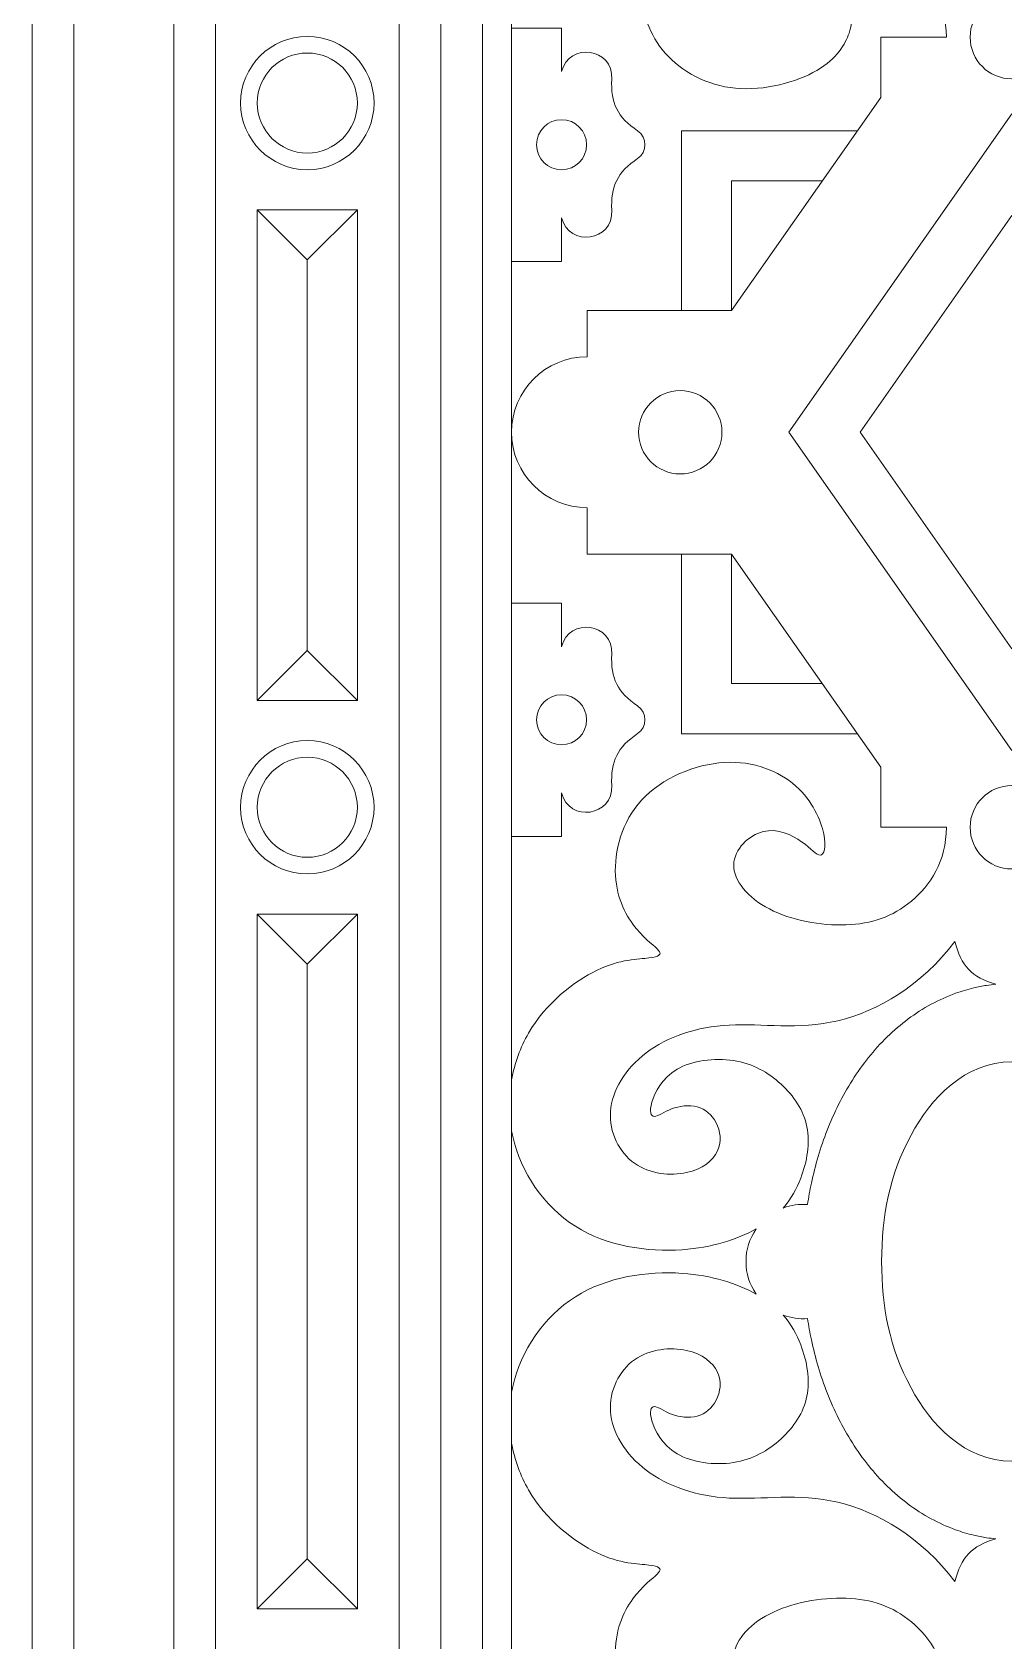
# Model space of a CAD drawing. Header units: millimetres. Extents: x 313 to 609, y -59 to 250.
# Drawn here: x 313.3 to 378.4, y 80.8 to 188.6 of the extents above; entities that cross this region are included whole.
import ezdxf

# ---------------------------------------------------------------- set-up
doc = ezdxf.new("R2010")
doc.units = ezdxf.units.MM
doc.header["$MEASUREMENT"] = 0
doc.layers.add('Default', color=7, linetype='Continuous')

msp = doc.modelspace()

# ---------------------------------------------------------------- linework, layer by layer
at = {"layer": 'Default', "lineweight": 9}
for points, knots in [([(313.2637, -37.0836), (313.2637, -37.0836), (444.551, -37.0836), (444.551, -37.0836), (444.551, -37.0836), (444.551, -37.0836), (444.551, 249.5131), (444.551, 249.5131), (444.551, 249.5131), (444.551, 249.5131), (313.2637, 249.5131), (313.2637, 249.5131), (313.2637, 249.5131), (313.2637, 249.5131), (313.2637, -37.0836), (313.2637, -37.0836)], [0, 0, 0, 0, 0.2, 0.2, 0.2, 0.2, 0.4, 0.4, 0.4, 0.4, 0.6, 0.6, 0.6, 0.6, 1, 1, 1, 1]), ([(316.057, -34.2903), (316.057, -34.2903), (441.7574, -34.2903), (441.7574, -34.2903), (441.7574, -34.2903), (441.7574, -34.2903), (441.7574, 246.7198), (441.7574, 246.7198), (441.7574, 246.7198), (441.7574, 246.7198), (316.057, 246.7198), (316.057, 246.7198), (316.057, 246.7198), (316.057, 246.7198), (316.057, -34.2903), (316.057, -34.2903)], [0, 0, 0, 0, 0.2, 0.2, 0.2, 0.2, 0.4, 0.4, 0.4, 0.4, 0.6, 0.6, 0.6, 0.6, 1, 1, 1, 1]), ([(322.7612, -27.5861), (322.7612, -27.5861), (435.0536, -27.5861), (435.0536, -27.5861), (435.0536, -27.5861), (435.0536, -27.5861), (435.0536, 240.0159), (435.0536, 240.0159), (435.0536, 240.0159), (435.0536, 240.0159), (322.7612, 240.0159), (322.7612, 240.0159), (322.7612, 240.0159), (322.7612, 240.0159), (322.7612, -27.5861), (322.7612, -27.5861)], [0, 0, 0, 0, 0.2, 0.2, 0.2, 0.2, 0.4, 0.4, 0.4, 0.4, 0.6, 0.6, 0.6, 0.6, 1, 1, 1, 1]), ([(325.5545, -24.7928), (325.5545, -24.7928), (432.2602, -24.7928), (432.2602, -24.7928), (432.2602, -24.7928), (432.2602, -24.7928), (432.2602, 237.2226), (432.2602, 237.2226), (432.2602, 237.2226), (432.2602, 237.2226), (325.5545, 237.2226), (325.5545, 237.2226), (325.5545, 237.2226), (325.5545, 237.2226), (325.5545, -24.7928), (325.5545, -24.7928)], [0, 0, 0, 0, 0.2, 0.2, 0.2, 0.2, 0.4, 0.4, 0.4, 0.4, 0.6, 0.6, 0.6, 0.6, 1, 1, 1, 1]), ([(337.845, -12.502), (337.845, -12.502), (419.9694, -12.502), (419.9694, -12.502), (419.9694, -12.502), (419.9694, -12.502), (419.9694, 224.9318), (419.9694, 224.9318), (419.9694, 224.9318), (419.9694, 224.9318), (337.845, 224.9318), (337.845, 224.9318), (337.845, 224.9318), (337.845, 224.9318), (337.845, -12.502), (337.845, -12.502)], [0, 0, 0, 0, 0.2, 0.2, 0.2, 0.2, 0.4, 0.4, 0.4, 0.4, 0.6, 0.6, 0.6, 0.6, 1, 1, 1, 1]), ([(340.6387, -9.7089), (340.6387, -9.7089), (417.1761, -9.7089), (417.1761, -9.7089), (417.1761, -9.7089), (417.1761, -9.7089), (417.1761, 222.1384), (417.1761, 222.1384), (417.1761, 222.1384), (417.1761, 222.1384), (340.6387, 222.1384), (340.6387, 222.1384), (340.6387, 222.1384), (340.6387, 222.1384), (340.6387, -9.7089), (340.6387, -9.7089)], [0, 0, 0, 0, 0.2, 0.2, 0.2, 0.2, 0.4, 0.4, 0.4, 0.4, 0.6, 0.6, 0.6, 0.6, 1, 1, 1, 1]), ([(343.4317, -6.9156), (343.4317, -6.9156), (414.3827, -6.9156), (414.3827, -6.9156), (414.3827, -6.9156), (414.3827, -6.9156), (414.3827, 219.3451), (414.3827, 219.3451), (414.3827, 219.3451), (414.3827, 219.3451), (343.4317, 219.3451), (343.4317, 219.3451), (343.4317, 219.3451), (343.4317, 219.3451), (343.4317, -6.9156), (343.4317, -6.9156)], [0, 0, 0, 0, 0.2, 0.2, 0.2, 0.2, 0.4, 0.4, 0.4, 0.4, 0.6, 0.6, 0.6, 0.6, 1, 1, 1, 1]), ([(345.3873, -4.96), (345.3873, -4.96), (412.4275, -4.96), (412.4275, -4.96), (412.4275, -4.96), (412.4275, -4.96), (412.4275, 217.3898), (412.4275, 217.3898), (412.4275, 217.3898), (412.4275, 217.3898), (345.3873, 217.3898), (345.3873, 217.3898), (345.3873, 217.3898), (345.3873, 217.3898), (345.3873, -4.96), (345.3873, -4.96)], [0, 0, 0, 0, 0.2, 0.2, 0.2, 0.2, 0.4, 0.4, 0.4, 0.4, 0.6, 0.6, 0.6, 0.6, 1, 1, 1, 1]), ([(374.52, 188.2823), (374.52, 190.5641), (373.4328, 192.1818), (372.1777, 193.232), (372.1777, 193.232), (370.9227, 194.2824), (369.4995, 194.7652), (368.0759, 194.8503), (368.0759, 194.8503), (366.6521, 194.9351), (365.228, 194.6223), (364.3404, 193.9749), (364.3404, 193.9749), (363.4528, 193.3275), (363.1023, 192.3455), (363.1722, 191.4968), (363.1722, 191.4968), (363.2419, 190.648), (363.7322, 189.9327), (364.4404, 189.6154), (364.4404, 189.6154), (365.1486, 189.2983), (366.0744, 189.3793), (366.7319, 189.5561), (366.7319, 189.5561), (367.3897, 189.7331), (367.7794, 190.0057), (367.9959, 189.8965), (367.9959, 189.8965), (368.2124, 189.7871), (368.256, 189.2957), (368.0021, 188.5584), (368.0021, 188.5584), (367.7485, 187.8212), (367.1975, 186.8383), (365.841, 186.0519), (365.841, 186.0519), (364.4843, 185.2654), (362.322, 184.6758), (360.3914, 184.8579), (360.3914, 184.8579), (358.4607, 185.04), (356.762, 185.9937), (355.6831, 187.2179), (355.6831, 187.2179), (354.6042, 188.4422), (354.1454, 189.9366), (354.0387, 191.2868), (354.0387, 191.2868), (353.9319, 192.6368), (354.1774, 193.8432), (354.5028, 194.713), (354.5028, 194.713), (354.8284, 195.5828), (355.2341, 196.1164), (355.3498, 196.4622), (355.3498, 196.4622), (355.4657, 196.808), (355.2919, 196.9657), (354.625, 197.1099), (354.625, 197.1099), (353.9577, 197.254), (352.7972, 197.3845), (351.3358, 198.0921), (351.3358, 198.0921), (349.874, 198.8), (348.1109, 200.0853), (346.849, 202.0915), (346.849, 202.0915), (346.1969, 203.128), (345.6785, 204.3573), (345.3873, 205.6251)], [0, 0, 0, 0, 0.05263158, 0.05263158, 0.05263158, 0.05263158, 0.10526316, 0.10526316, 0.10526316, 0.10526316, 0.15789474, 0.15789474, 0.15789474, 0.15789474, 0.21052632, 0.21052632, 0.21052632, 0.21052632, 0.26315789, 0.26315789, 0.26315789, 0.26315789, 0.31578947, 0.31578947, 0.31578947, 0.31578947, 0.36842105, 0.36842105, 0.36842105, 0.36842105, 0.42105263, 0.42105263, 0.42105263, 0.42105263, 0.47368421, 0.47368421, 0.47368421, 0.47368421, 0.52631579, 0.52631579, 0.52631579, 0.52631579, 0.57894737, 0.57894737, 0.57894737, 0.57894737, 0.63157895, 0.63157895, 0.63157895, 0.63157895, 0.68421053, 0.68421053, 0.68421053, 0.68421053, 0.73684211, 0.73684211, 0.73684211, 0.73684211, 0.78947368, 0.78947368, 0.78947368, 0.78947368, 0.84210526, 0.84210526, 0.84210526, 0.84210526, 0.89473684, 0.89473684, 0.89473684, 0.89473684, 1, 1, 1, 1]), ([(378.9074, 185.4893), (377.3646, 185.4893), (376.114, 186.7396), (376.114, 188.2823), (376.114, 188.2823), (376.114, 189.8253), (377.3646, 191.076), (378.9074, 191.076)], [0, 0, 0, 0, 0.33333333, 0.33333333, 0.33333333, 0.33333333, 1, 1, 1, 1]), ([(345.3873, 188.8977), (345.3873, 188.8977), (348.7393, 188.8977), (348.7393, 188.8977), (348.7393, 188.8977), (348.7393, 188.8977), (348.7393, 185.9724), (348.7393, 185.9724)], [0, 0, 0, 0, 0.33333333, 0.33333333, 0.33333333, 0.33333333, 1, 1, 1, 1]), ([(331.6999, 179.4002), (334.1682, 179.4002), (336.1692, 181.4014), (336.1692, 183.8697), (336.1692, 183.8697), (336.1692, 186.338), (334.1682, 188.339), (331.6999, 188.339), (331.6999, 188.339), (329.2316, 188.339), (327.2304, 186.338), (327.2304, 183.8697), (327.2304, 183.8697), (327.2304, 181.4014), (329.2316, 179.4002), (331.6999, 179.4002)], [0, 0, 0, 0, 0.2, 0.2, 0.2, 0.2, 0.4, 0.4, 0.4, 0.4, 0.6, 0.6, 0.6, 0.6, 1, 1, 1, 1]), ([(374.52, 188.2823), (374.52, 188.2823), (370.1326, 188.2823), (370.1326, 188.2823), (370.1326, 188.2823), (370.1326, 188.2823), (370.1326, 184.2499), (370.1326, 184.2499)], [0, 0, 0, 0, 0.33333333, 0.33333333, 0.33333333, 0.33333333, 1, 1, 1, 1]), ([(331.6999, 180.5177), (333.5511, 180.5177), (335.052, 182.0183), (335.052, 183.8697), (335.052, 183.8697), (335.052, 185.7209), (333.5511, 187.2215), (331.6999, 187.2215), (331.6999, 187.2215), (329.8485, 187.2215), (328.3479, 185.7209), (328.3479, 183.8697), (328.3479, 183.8697), (328.3479, 182.0183), (329.8485, 180.5177), (331.6999, 180.5177)], [0, 0, 0, 0, 0.2, 0.2, 0.2, 0.2, 0.4, 0.4, 0.4, 0.4, 0.6, 0.6, 0.6, 0.6, 1, 1, 1, 1]), ([(347.0632, 181.0761), (347.0632, 182.002), (347.8135, 182.7523), (348.7393, 182.7523), (348.7393, 182.7523), (349.6649, 182.7523), (350.4152, 182.002), (350.4152, 181.0761), (350.4152, 181.0761), (350.4152, 180.1505), (349.6649, 179.4002), (348.7393, 179.4002), (348.7393, 179.4002), (347.8135, 179.4002), (347.0632, 180.1505), (347.0632, 181.0761)], [0, 0, 0, 0, 0.2, 0.2, 0.2, 0.2, 0.4, 0.4, 0.4, 0.4, 0.6, 0.6, 0.6, 0.6, 1, 1, 1, 1]), ([(356.7798, 169.9677), (356.7798, 169.9677), (356.7798, 182.0079), (356.7798, 182.0079), (356.7798, 182.0079), (356.7798, 182.0079), (368.5626, 182.0079), (368.5626, 182.0079)], [0, 0, 0, 0, 0.33333333, 0.33333333, 0.33333333, 0.33333333, 1, 1, 1, 1]), ([(360.1319, 169.9677), (360.1319, 169.9677), (360.1319, 178.6558), (360.1319, 178.6558), (360.1319, 178.6558), (360.1319, 178.6558), (366.2156, 178.6558), (366.2156, 178.6558)], [0, 0, 0, 0, 0.33333333, 0.33333333, 0.33333333, 0.33333333, 1, 1, 1, 1]), ([(335.052, 176.7121), (335.052, 176.7121), (331.6999, 173.3601), (331.6999, 173.3601), (331.6999, 173.3601), (331.6999, 173.3601), (328.3479, 176.7121), (328.3479, 176.7121)], [0, 0, 0, 0, 0.33333333, 0.33333333, 0.33333333, 0.33333333, 1, 1, 1, 1]), ([(348.7393, 176.1804), (348.7393, 176.1804), (348.7393, 173.2548), (348.7393, 173.2548), (348.7393, 173.2548), (348.7393, 173.2548), (345.3873, 173.2548), (345.3873, 173.2548)], [0, 0, 0, 0, 0.33333333, 0.33333333, 0.33333333, 0.33333333, 1, 1, 1, 1]), ([(350.4473, 166.8623), (350.4473, 166.8623), (350.4473, 169.9677), (350.4473, 169.9677), (350.4473, 169.9677), (350.4473, 169.9677), (360.1319, 169.9677), (360.1319, 169.9677)], [0, 0, 0, 0, 0.33333333, 0.33333333, 0.33333333, 0.33333333, 1, 1, 1, 1]), ([(353.8945, 161.8021), (353.8945, 163.3448), (355.1451, 164.5954), (356.6876, 164.5954), (356.6876, 164.5954), (358.2306, 164.5954), (359.4812, 163.3448), (359.4812, 161.8021), (359.4812, 161.8021), (359.4812, 160.2596), (358.2306, 159.0087), (356.6876, 159.0087), (356.6876, 159.0087), (355.1451, 159.0087), (353.8945, 160.2596), (353.8945, 161.8021)], [0, 0, 0, 0, 0.2, 0.2, 0.2, 0.2, 0.4, 0.4, 0.4, 0.4, 0.6, 0.6, 0.6, 0.6, 1, 1, 1, 1]), ([(350.4473, 156.7421), (350.4473, 156.7421), (350.4473, 153.6368), (350.4473, 153.6368), (350.4473, 153.6368), (350.4473, 153.6368), (360.1319, 153.6368), (360.1319, 153.6368)], [0, 0, 0, 0, 0.33333333, 0.33333333, 0.33333333, 0.33333333, 1, 1, 1, 1]), ([(356.7798, 153.6368), (356.7798, 153.6368), (356.7798, 141.5965), (356.7798, 141.5965), (356.7798, 141.5965), (356.7798, 141.5965), (368.5626, 141.5965), (368.5626, 141.5965)], [0, 0, 0, 0, 0.33333333, 0.33333333, 0.33333333, 0.33333333, 1, 1, 1, 1]), ([(360.1319, 153.6368), (360.1319, 153.6368), (360.1319, 144.9486), (360.1319, 144.9486), (360.1319, 144.9486), (360.1319, 144.9486), (366.2156, 144.9486), (366.2156, 144.9486)], [0, 0, 0, 0, 0.33333333, 0.33333333, 0.33333333, 0.33333333, 1, 1, 1, 1]), ([(348.7393, 147.424), (348.7393, 147.424), (348.7393, 150.3493), (348.7393, 150.3493), (348.7393, 150.3493), (348.7393, 150.3493), (345.3873, 150.3493), (345.3873, 150.3493)], [0, 0, 0, 0, 0.33333333, 0.33333333, 0.33333333, 0.33333333, 1, 1, 1, 1]), ([(335.052, 143.8196), (335.052, 143.8196), (331.6999, 147.1714), (331.6999, 147.1714), (331.6999, 147.1714), (331.6999, 147.1714), (328.3479, 143.8196), (328.3479, 143.8196)], [0, 0, 0, 0, 0.33333333, 0.33333333, 0.33333333, 0.33333333, 1, 1, 1, 1]), ([(347.0632, 142.528), (347.0632, 141.6025), (347.8135, 140.8522), (348.7393, 140.8522), (348.7393, 140.8522), (349.6649, 140.8522), (350.4152, 141.6025), (350.4152, 142.528), (350.4152, 142.528), (350.4152, 143.4536), (349.6649, 144.2042), (348.7393, 144.2042), (348.7393, 144.2042), (347.8135, 144.2042), (347.0632, 143.4536), (347.0632, 142.528)], [0, 0, 0, 0, 0.2, 0.2, 0.2, 0.2, 0.4, 0.4, 0.4, 0.4, 0.6, 0.6, 0.6, 0.6, 1, 1, 1, 1]), ([(331.6999, 132.1928), (334.1682, 132.1928), (336.1692, 134.1937), (336.1692, 136.662), (336.1692, 136.662), (336.1692, 139.1306), (334.1682, 141.1315), (331.6999, 141.1315), (331.6999, 141.1315), (329.2316, 141.1315), (327.2304, 139.1306), (327.2304, 136.662), (327.2304, 136.662), (327.2304, 134.1937), (329.2316, 132.1928), (331.6999, 132.1928)], [0, 0, 0, 0, 0.2, 0.2, 0.2, 0.2, 0.4, 0.4, 0.4, 0.4, 0.6, 0.6, 0.6, 0.6, 1, 1, 1, 1]), ([(331.6999, 133.3102), (333.5511, 133.3102), (335.052, 134.8108), (335.052, 136.662), (335.052, 136.662), (335.052, 138.5134), (333.5511, 140.0141), (331.6999, 140.0141), (331.6999, 140.0141), (329.8485, 140.0141), (328.3479, 138.5134), (328.3479, 136.662), (328.3479, 136.662), (328.3479, 134.8108), (329.8485, 133.3102), (331.6999, 133.3102)], [0, 0, 0, 0, 0.2, 0.2, 0.2, 0.2, 0.4, 0.4, 0.4, 0.4, 0.6, 0.6, 0.6, 0.6, 1, 1, 1, 1]), ([(374.52, 135.3218), (374.52, 133.0404), (373.4328, 131.4226), (372.1777, 130.3725), (372.1777, 130.3725), (370.9227, 129.322), (369.4995, 128.8392), (367.7992, 128.7805), (367.7992, 128.7805), (366.0987, 128.7218), (364.121, 129.0874), (362.6601, 129.8458), (362.6601, 129.8458), (361.1992, 130.6038), (360.2549, 131.7547), (360.2748, 132.8025), (360.2748, 132.8025), (360.2944, 133.85), (361.2778, 134.7942), (362.2476, 135.0359), (362.2476, 135.0359), (363.2176, 135.2776), (364.1743, 134.8168), (364.8229, 134.355), (364.8229, 134.355), (365.4718, 133.8939), (365.8123, 133.4318), (366.0673, 133.4538), (366.0673, 133.4538), (366.3224, 133.4754), (366.492, 133.9808), (366.3007, 134.8841), (366.3007, 134.8841), (366.1094, 135.7877), (365.5575, 137.089), (364.4306, 138.0876), (364.4306, 138.0876), (363.3036, 139.0861), (361.6019, 139.7822), (359.6422, 139.6662), (359.6422, 139.6662), (357.6825, 139.5499), (355.4651, 138.622), (354.1095, 137.1558), (354.1095, 137.1558), (352.7539, 135.6896), (352.2605, 133.6851), (352.3485, 132.0884), (352.3485, 132.0884), (352.4366, 130.4914), (353.1066, 129.3022), (353.7519, 128.5145), (353.7519, 128.5145), (354.3972, 127.7265), (355.0185, 127.3404), (355.2421, 127.0684), (355.2421, 127.0684), (355.4657, 126.7965), (355.2919, 126.6387), (354.5935, 126.561), (354.5935, 126.561), (353.8948, 126.4833), (352.6715, 126.486), (351.119, 125.7463), (351.119, 125.7463), (349.5665, 125.0064), (347.6851, 123.5242), (346.524, 121.5206), (346.524, 121.5206), (345.9742, 120.5725), (345.586, 119.5075), (345.3873, 118.3942)], [0, 0, 0, 0, 0.05263158, 0.05263158, 0.05263158, 0.05263158, 0.10526316, 0.10526316, 0.10526316, 0.10526316, 0.15789474, 0.15789474, 0.15789474, 0.15789474, 0.21052632, 0.21052632, 0.21052632, 0.21052632, 0.26315789, 0.26315789, 0.26315789, 0.26315789, 0.31578947, 0.31578947, 0.31578947, 0.31578947, 0.36842105, 0.36842105, 0.36842105, 0.36842105, 0.42105263, 0.42105263, 0.42105263, 0.42105263, 0.47368421, 0.47368421, 0.47368421, 0.47368421, 0.52631579, 0.52631579, 0.52631579, 0.52631579, 0.57894737, 0.57894737, 0.57894737, 0.57894737, 0.63157895, 0.63157895, 0.63157895, 0.63157895, 0.68421053, 0.68421053, 0.68421053, 0.68421053, 0.73684211, 0.73684211, 0.73684211, 0.73684211, 0.78947368, 0.78947368, 0.78947368, 0.78947368, 0.84210526, 0.84210526, 0.84210526, 0.84210526, 0.89473684, 0.89473684, 0.89473684, 0.89473684, 1, 1, 1, 1]), ([(374.52, 135.3218), (374.52, 135.3218), (370.1326, 135.3218), (370.1326, 135.3218), (370.1326, 135.3218), (370.1326, 135.3218), (370.1326, 139.3542), (370.1326, 139.3542)], [0, 0, 0, 0, 0.33333333, 0.33333333, 0.33333333, 0.33333333, 1, 1, 1, 1]), ([(378.9074, 138.1152), (377.3646, 138.1152), (376.114, 136.8646), (376.114, 135.3218), (376.114, 135.3218), (376.114, 133.7791), (377.3646, 132.5285), (378.9074, 132.5285)], [0, 0, 0, 0, 0.33333333, 0.33333333, 0.33333333, 0.33333333, 1, 1, 1, 1]), ([(345.3873, 134.7067), (345.3873, 134.7067), (348.7393, 134.7067), (348.7393, 134.7067), (348.7393, 134.7067), (348.7393, 134.7067), (348.7393, 137.6321), (348.7393, 137.6321)], [0, 0, 0, 0, 0.33333333, 0.33333333, 0.33333333, 0.33333333, 1, 1, 1, 1]), ([(335.052, 129.5047), (335.052, 129.5047), (331.6999, 126.1526), (331.6999, 126.1526), (331.6999, 126.1526), (331.6999, 126.1526), (328.3479, 129.5047), (328.3479, 129.5047)], [0, 0, 0, 0, 0.33333333, 0.33333333, 0.33333333, 0.33333333, 1, 1, 1, 1]), ([(363.5809, 109.8021), (364.1346, 110.4217), (364.492, 111.0934), (364.7627, 111.8037), (364.7627, 111.8037), (365.191, 112.9279), (365.4021, 114.1486), (365.1794, 115.2453), (365.1794, 115.2453), (364.9567, 116.342), (364.3001, 117.3144), (363.4436, 118.1012), (363.4436, 118.1012), (362.5868, 118.8874), (361.5299, 119.4879), (360.2514, 119.6878), (360.2514, 119.6878), (358.9726, 119.888), (357.472, 119.6878), (356.4729, 119.0991), (356.4729, 119.0991), (355.4737, 118.5105), (354.9761, 117.533), (354.7863, 116.8906), (354.7863, 116.8906), (354.5965, 116.248), (354.7139, 115.9407), (354.9625, 115.9419), (354.9625, 115.9419), (355.2113, 115.9431), (355.5909, 116.253), (356.1081, 116.4485), (356.1081, 116.4485), (356.6253, 116.6439), (357.2801, 116.7249), (357.827, 116.576), (357.827, 116.576), (358.3738, 116.4271), (358.8128, 116.0487), (359.0915, 115.5104), (359.0915, 115.5104), (359.3703, 114.9722), (359.4889, 114.2737), (359.1897, 113.6326), (359.1897, 113.6326), (358.8905, 112.9914), (358.1734, 112.4078), (357.1152, 112.1761), (357.1152, 112.1761), (356.0568, 111.9448), (354.6579, 112.0652), (353.6226, 112.798), (353.6226, 112.798), (352.5876, 113.5306), (351.917, 114.8749), (352.0185, 116.2759), (352.0185, 116.2759), (352.1199, 117.6768), (352.9939, 119.1338), (354.4103, 120.2033), (354.4103, 120.2033), (355.8269, 121.273), (357.7863, 121.9548), (359.9744, 122.0686), (359.9744, 122.0686), (362.1624, 122.1825), (364.5792, 121.7282), (367.2476, 122.3563), (367.2476, 122.3563), (369.9161, 122.9844), (372.8364, 124.6944), (375.0956, 127.6678)], [0, 0, 0, 0, 0.05263158, 0.05263158, 0.05263158, 0.05263158, 0.10526316, 0.10526316, 0.10526316, 0.10526316, 0.15789474, 0.15789474, 0.15789474, 0.15789474, 0.21052632, 0.21052632, 0.21052632, 0.21052632, 0.26315789, 0.26315789, 0.26315789, 0.26315789, 0.31578947, 0.31578947, 0.31578947, 0.31578947, 0.36842105, 0.36842105, 0.36842105, 0.36842105, 0.42105263, 0.42105263, 0.42105263, 0.42105263, 0.47368421, 0.47368421, 0.47368421, 0.47368421, 0.52631579, 0.52631579, 0.52631579, 0.52631579, 0.57894737, 0.57894737, 0.57894737, 0.57894737, 0.63157895, 0.63157895, 0.63157895, 0.63157895, 0.68421053, 0.68421053, 0.68421053, 0.68421053, 0.73684211, 0.73684211, 0.73684211, 0.73684211, 0.78947368, 0.78947368, 0.78947368, 0.78947368, 0.84210526, 0.84210526, 0.84210526, 0.84210526, 0.89473684, 0.89473684, 0.89473684, 0.89473684, 1, 1, 1, 1]), ([(377.8329, 124.8048), (377.6256, 124.7843), (377.4189, 124.7579), (377.2131, 124.7259), (377.2131, 124.7259), (376.9263, 124.6811), (376.641, 124.625), (376.3581, 124.5577), (376.3581, 124.5577), (375.9438, 124.4593), (375.5348, 124.3368), (375.1339, 124.1923), (375.1339, 124.1923), (374.5698, 123.9889), (374.0212, 123.7416), (373.4939, 123.4557), (373.4939, 123.4557), (372.9595, 123.1656), (372.4467, 122.8359), (371.9592, 122.4726), (371.9592, 122.4726), (371.4666, 122.1054), (370.9995, 121.7039), (370.5597, 121.275), (370.5597, 121.275), (370.116, 120.8424), (369.7002, 120.3812), (369.3123, 119.8981), (369.3123, 119.8981), (368.922, 119.4114), (368.5596, 118.9019), (368.2251, 118.3752), (368.2251, 118.3752), (367.8891, 117.8459), (367.5813, 117.299), (367.3004, 116.7388), (367.3004, 116.7388), (367.0193, 116.1786), (366.7648, 115.6047), (366.5365, 115.0205), (366.5365, 115.0205), (366.3093, 114.4398), (366.1076, 113.8491), (365.9303, 113.2509), (365.9303, 113.2509), (365.7553, 112.6601), (365.6041, 112.062), (365.476, 111.4593), (365.476, 111.4593), (365.3757, 110.9881), (365.2897, 110.5136), (365.2174, 110.037)], [0, 0, 0, 0, 0.07142857, 0.07142857, 0.07142857, 0.07142857, 0.14285714, 0.14285714, 0.14285714, 0.14285714, 0.21428571, 0.21428571, 0.21428571, 0.21428571, 0.28571429, 0.28571429, 0.28571429, 0.28571429, 0.35714286, 0.35714286, 0.35714286, 0.35714286, 0.42857143, 0.42857143, 0.42857143, 0.42857143, 0.5, 0.5, 0.5, 0.5, 0.57142857, 0.57142857, 0.57142857, 0.57142857, 0.64285714, 0.64285714, 0.64285714, 0.64285714, 0.71428571, 0.71428571, 0.71428571, 0.71428571, 0.78571429, 0.78571429, 0.78571429, 0.78571429, 0.85714286, 0.85714286, 0.85714286, 0.85714286, 1, 1, 1, 1]), ([(378.9074, 119.6063), (375.7751, 119.6063), (373.4538, 117.1344), (372.1513, 114.6886), (372.1513, 114.6886), (370.6979, 111.9585), (370.1827, 109.263), (370.1827, 106.2146)], [0, 0, 0, 0, 0.33333333, 0.33333333, 0.33333333, 0.33333333, 1, 1, 1, 1]), ([(345.3873, 114.9784), (345.4107, 114.8494), (345.4371, 114.7207), (345.4662, 114.592), (345.4662, 114.592), (346.0109, 112.1916), (347.5412, 109.9151), (349.6605, 108.5779), (349.6605, 108.5779), (351.78, 107.2407), (354.4882, 106.843), (356.8169, 107.0073), (356.8169, 107.0073), (358.8059, 107.1476), (360.518, 107.6977), (361.7831, 108.4021)], [0, 0, 0, 0, 0.2, 0.2, 0.2, 0.2, 0.4, 0.4, 0.4, 0.4, 0.6, 0.6, 0.6, 0.6, 1, 1, 1, 1]), ([(378.9074, 92.8232), (375.7751, 92.8232), (373.4538, 95.2951), (372.1513, 97.7409), (372.1513, 97.7409), (370.6979, 100.471), (370.1827, 103.1665), (370.1827, 106.2146)], [0, 0, 0, 0, 0.33333333, 0.33333333, 0.33333333, 0.33333333, 1, 1, 1, 1]), ([(345.3873, 97.4511), (345.4107, 97.5801), (345.4371, 97.7091), (345.4662, 97.8375), (345.4662, 97.8375), (346.0109, 100.2382), (347.5412, 102.5144), (349.6605, 103.8516), (349.6605, 103.8516), (351.78, 105.1888), (354.4882, 105.5862), (356.8169, 105.4222), (356.8169, 105.4222), (358.8059, 105.2822), (360.518, 104.7318), (361.7831, 104.0277)], [0, 0, 0, 0, 0.2, 0.2, 0.2, 0.2, 0.4, 0.4, 0.4, 0.4, 0.6, 0.6, 0.6, 0.6, 1, 1, 1, 1]), ([(363.5809, 102.6274), (364.1346, 102.0078), (364.492, 101.3361), (364.7627, 100.6258), (364.7627, 100.6258), (365.191, 99.5016), (365.4021, 98.2809), (365.1794, 97.1845), (365.1794, 97.1845), (364.9567, 96.0875), (364.3001, 95.1151), (363.4436, 94.3286), (363.4436, 94.3286), (362.5868, 93.5421), (361.5299, 92.9416), (360.2514, 92.7417), (360.2514, 92.7417), (358.9726, 92.5415), (357.472, 92.7417), (356.4729, 93.3304), (356.4729, 93.3304), (355.4737, 93.9193), (354.9761, 94.8965), (354.7863, 95.5392), (354.7863, 95.5392), (354.5965, 96.1815), (354.7139, 96.4888), (354.9625, 96.4876), (354.9625, 96.4876), (355.2113, 96.4864), (355.5909, 96.1765), (356.1081, 95.9811), (356.1081, 95.9811), (356.6253, 95.7856), (357.2801, 95.705), (357.827, 95.8535), (357.827, 95.8535), (358.3738, 96.0024), (358.8128, 96.3808), (359.0915, 96.9191), (359.0915, 96.9191), (359.3703, 97.4576), (359.4889, 98.1561), (359.1897, 98.7969), (359.1897, 98.7969), (358.8905, 99.4381), (358.1734, 100.0217), (357.1152, 100.2534), (357.1152, 100.2534), (356.0568, 100.4847), (354.6579, 100.3643), (353.6226, 99.6315), (353.6226, 99.6315), (352.5876, 98.899), (351.917, 97.5546), (352.0185, 96.1537), (352.0185, 96.1537), (352.1199, 94.753), (352.9939, 93.2957), (354.4103, 92.2262), (354.4103, 92.2262), (355.8269, 91.1565), (357.7863, 90.4747), (359.9744, 90.3609), (359.9744, 90.3609), (362.1624, 90.247), (364.5792, 90.7013), (367.2476, 90.0732), (367.2476, 90.0732), (369.9161, 89.4454), (372.8364, 87.7351), (375.0956, 84.762)], [0, 0, 0, 0, 0.05263158, 0.05263158, 0.05263158, 0.05263158, 0.10526316, 0.10526316, 0.10526316, 0.10526316, 0.15789474, 0.15789474, 0.15789474, 0.15789474, 0.21052632, 0.21052632, 0.21052632, 0.21052632, 0.26315789, 0.26315789, 0.26315789, 0.26315789, 0.31578947, 0.31578947, 0.31578947, 0.31578947, 0.36842105, 0.36842105, 0.36842105, 0.36842105, 0.42105263, 0.42105263, 0.42105263, 0.42105263, 0.47368421, 0.47368421, 0.47368421, 0.47368421, 0.52631579, 0.52631579, 0.52631579, 0.52631579, 0.57894737, 0.57894737, 0.57894737, 0.57894737, 0.63157895, 0.63157895, 0.63157895, 0.63157895, 0.68421053, 0.68421053, 0.68421053, 0.68421053, 0.73684211, 0.73684211, 0.73684211, 0.73684211, 0.78947368, 0.78947368, 0.78947368, 0.78947368, 0.84210526, 0.84210526, 0.84210526, 0.84210526, 0.89473684, 0.89473684, 0.89473684, 0.89473684, 1, 1, 1, 1]), ([(377.8329, 87.6248), (377.6256, 87.6452), (377.4189, 87.6716), (377.2131, 87.7036), (377.2131, 87.7036), (376.9263, 87.7484), (376.641, 87.8045), (376.3581, 87.8718), (376.3581, 87.8718), (375.9438, 87.9703), (375.5348, 88.0927), (375.1339, 88.2372), (375.1339, 88.2372), (374.5698, 88.4409), (374.0212, 88.6879), (373.4939, 88.9738), (373.4939, 88.9738), (372.9595, 89.2639), (372.4467, 89.5939), (371.9592, 89.9572), (371.9592, 89.9572), (371.4666, 90.3244), (370.9995, 90.7256), (370.5597, 91.1548), (370.5597, 91.1548), (370.116, 91.5874), (369.7002, 92.0483), (369.3123, 92.5314), (369.3123, 92.5314), (368.922, 93.0184), (368.5596, 93.5276), (368.2251, 94.0543), (368.2251, 94.0543), (367.8891, 94.5836), (367.5813, 95.1305), (367.3004, 95.6907), (367.3004, 95.6907), (367.0193, 96.2512), (366.7648, 96.8251), (366.5365, 97.409), (366.5365, 97.409), (366.3093, 97.99), (366.1076, 98.5807), (365.9303, 99.1786), (365.9303, 99.1786), (365.7553, 99.7697), (365.6041, 100.3675), (365.476, 100.9702), (365.476, 100.9702), (365.3757, 101.4417), (365.2897, 101.9159), (365.2174, 102.3925)], [0, 0, 0, 0, 0.07142857, 0.07142857, 0.07142857, 0.07142857, 0.14285714, 0.14285714, 0.14285714, 0.14285714, 0.21428571, 0.21428571, 0.21428571, 0.21428571, 0.28571429, 0.28571429, 0.28571429, 0.28571429, 0.35714286, 0.35714286, 0.35714286, 0.35714286, 0.42857143, 0.42857143, 0.42857143, 0.42857143, 0.5, 0.5, 0.5, 0.5, 0.57142857, 0.57142857, 0.57142857, 0.57142857, 0.64285714, 0.64285714, 0.64285714, 0.64285714, 0.71428571, 0.71428571, 0.71428571, 0.71428571, 0.78571429, 0.78571429, 0.78571429, 0.78571429, 0.85714286, 0.85714286, 0.85714286, 0.85714286, 1, 1, 1, 1]), ([(374.52, 77.1077), (374.52, 79.3892), (373.4328, 81.0069), (372.1777, 82.0573), (372.1777, 82.0573), (370.9227, 83.1075), (369.4995, 83.5903), (367.7992, 83.649), (367.7992, 83.649), (366.0987, 83.7077), (364.121, 83.3421), (362.6601, 82.584), (362.6601, 82.584), (361.1992, 81.8257), (360.2549, 80.6748), (360.2748, 79.6273), (360.2748, 79.6273), (360.2944, 78.5795), (361.2778, 77.6353), (362.2476, 77.3936), (362.2476, 77.3936), (363.2176, 77.1519), (364.1743, 77.613), (364.8229, 78.0745), (364.8229, 78.0745), (365.4718, 78.5359), (365.8123, 78.9977), (366.0673, 78.976), (366.0673, 78.976), (366.3224, 78.9541), (366.492, 78.4488), (366.3007, 77.5454), (366.3007, 77.5454), (366.1094, 76.6421), (365.5575, 75.3408), (364.4306, 74.3419), (364.4306, 74.3419), (363.3036, 73.3434), (361.6019, 72.6474), (359.6422, 72.7636), (359.6422, 72.7636), (357.6825, 72.8796), (355.4651, 73.8075), (354.1095, 75.2737), (354.1095, 75.2737), (352.7539, 76.7399), (352.2605, 78.7444), (352.3485, 80.3414), (352.3485, 80.3414), (352.4366, 81.9381), (353.1066, 83.1274), (353.7519, 83.9153), (353.7519, 83.9153), (354.3972, 84.703), (355.0185, 85.0891), (355.2421, 85.3614), (355.2421, 85.3614), (355.4657, 85.6333), (355.2919, 85.7911), (354.5935, 85.8685), (354.5935, 85.8685), (353.8948, 85.9462), (352.6715, 85.9435), (351.119, 86.6835), (351.119, 86.6835), (349.5665, 87.4231), (347.6851, 88.9053), (346.524, 90.9089), (346.524, 90.9089), (345.9742, 91.8573), (345.586, 92.922), (345.3873, 94.0356)], [0, 0, 0, 0, 0.05263158, 0.05263158, 0.05263158, 0.05263158, 0.10526316, 0.10526316, 0.10526316, 0.10526316, 0.15789474, 0.15789474, 0.15789474, 0.15789474, 0.21052632, 0.21052632, 0.21052632, 0.21052632, 0.26315789, 0.26315789, 0.26315789, 0.26315789, 0.31578947, 0.31578947, 0.31578947, 0.31578947, 0.36842105, 0.36842105, 0.36842105, 0.36842105, 0.42105263, 0.42105263, 0.42105263, 0.42105263, 0.47368421, 0.47368421, 0.47368421, 0.47368421, 0.52631579, 0.52631579, 0.52631579, 0.52631579, 0.57894737, 0.57894737, 0.57894737, 0.57894737, 0.63157895, 0.63157895, 0.63157895, 0.63157895, 0.68421053, 0.68421053, 0.68421053, 0.68421053, 0.73684211, 0.73684211, 0.73684211, 0.73684211, 0.78947368, 0.78947368, 0.78947368, 0.78947368, 0.84210526, 0.84210526, 0.84210526, 0.84210526, 0.89473684, 0.89473684, 0.89473684, 0.89473684, 1, 1, 1, 1]), ([(335.052, 82.9248), (335.052, 82.9248), (331.6999, 86.2769), (331.6999, 86.2769), (331.6999, 86.2769), (331.6999, 86.2769), (328.3479, 82.9248), (328.3479, 82.9248)], [0, 0, 0, 0, 0.33333333, 0.33333333, 0.33333333, 0.33333333, 1, 1, 1, 1])]:
    msp.add_open_spline(points, degree=3, knots=knots, dxfattribs=at)
for points in [[(348.7393, 185.9724), (349.2284, 187.9902), (352.2163, 187.5489), (352.1012, 185.4756)], [(352.1012, 185.4756), (352.0119, 183.8685), (352.4941, 182.9009), (353.8311, 182.0043)], [(370.1326, 184.2499), (370.1326, 184.2499), (360.1319, 169.9677), (360.1319, 169.9677)], [(378.9074, 183.1455), (378.9074, 183.1455), (363.9626, 161.8021), (363.9626, 161.8021)], [(353.8311, 180.1484), (354.4909, 180.5909), (354.4909, 181.5616), (353.8311, 182.0043)], [(353.8311, 182.0043), (354.4909, 181.5616), (354.4909, 180.5909), (353.8311, 180.1484)], [(352.1012, 176.6766), (352.0119, 178.2836), (352.4941, 179.2516), (353.8311, 180.1484)], [(328.3479, 143.8196), (328.3479, 143.8196), (328.3479, 176.7121), (328.3479, 176.7121)], [(335.052, 176.7121), (335.052, 176.7121), (328.3479, 176.7121), (328.3479, 176.7121)], [(335.052, 176.7121), (335.052, 176.7121), (335.052, 143.8196), (335.052, 143.8196)], [(348.7393, 176.1804), (349.2284, 174.1623), (352.2163, 174.6033), (352.1012, 176.6769)], [(378.9074, 176.3275), (378.9074, 176.3275), (368.7364, 161.8021), (368.7364, 161.8021)], [(331.6999, 173.3601), (331.6999, 173.3601), (331.6999, 147.1714), (331.6999, 147.1714)], [(345.3873, 150.3493), (345.3873, 150.3493), (345.3873, 173.2548), (345.3873, 173.2548)], [(345.3873, 161.8021), (345.3873, 164.5969), (347.6527, 166.8623), (350.4473, 166.8623)], [(345.3873, 161.8021), (345.3873, 159.0075), (347.6527, 156.7421), (350.4473, 156.7421)], [(378.9074, 140.4586), (378.9074, 140.4586), (363.9626, 161.8021), (363.9626, 161.8021)], [(378.9074, 147.2769), (378.9074, 147.2769), (368.7364, 161.8021), (368.7364, 161.8021)], [(370.1326, 139.3542), (370.1326, 139.3542), (360.1319, 153.6368), (360.1319, 153.6368)], [(348.7393, 147.424), (349.2284, 149.4421), (352.2163, 149.0009), (352.1012, 146.9276)], [(352.1012, 146.9276), (352.0119, 145.3205), (352.4941, 144.3528), (353.8311, 143.456)], [(328.3479, 143.8196), (328.3479, 143.8196), (335.052, 143.8196), (335.052, 143.8196)], [(353.8311, 141.6001), (354.4909, 142.0429), (354.4909, 143.0135), (353.8311, 143.456)], [(353.8311, 143.456), (354.4909, 143.0135), (354.4909, 142.0429), (353.8311, 141.6001)], [(352.1012, 138.1285), (352.0119, 139.7356), (352.4941, 140.7036), (353.8311, 141.6001)], [(348.7393, 137.6321), (349.2284, 135.6139), (352.2163, 136.0552), (352.1012, 138.1285)], [(345.3873, 118.3942), (345.3873, 118.3942), (345.3873, 134.7067), (345.3873, 134.7067)], [(328.3479, 129.5047), (328.3479, 129.5047), (335.052, 129.5047), (335.052, 129.5047)], [(328.3479, 129.5047), (328.3479, 129.5047), (328.3479, 106.2146), (328.3479, 106.2146)], [(335.052, 129.5047), (335.052, 129.5047), (335.052, 106.2146), (335.052, 106.2146)], [(377.8329, 124.8048), (376.2386, 125.2594), (375.4782, 126.0548), (375.0956, 127.6678)], [(331.6999, 126.1526), (331.6999, 126.1526), (331.6999, 106.2146), (331.6999, 106.2146)], [(345.3873, 97.4511), (345.3873, 97.4511), (345.3873, 114.9784), (345.3873, 114.9784)], [(363.5809, 109.8021), (364.121, 110.0053), (364.6423, 110.0803), (365.2174, 110.037)], [(361.0981, 106.2146), (361.0981, 107.0471), (361.3083, 107.7185), (361.7831, 108.4021)], [(328.3479, 82.9248), (328.3479, 82.9248), (328.3479, 106.2146), (328.3479, 106.2146)], [(331.6999, 86.2769), (331.6999, 86.2769), (331.6999, 106.2146), (331.6999, 106.2146)], [(335.052, 82.9248), (335.052, 82.9248), (335.052, 106.2146), (335.052, 106.2146)], [(361.0981, 106.2146), (361.0981, 105.3821), (361.3083, 104.7113), (361.7831, 104.0277)], [(363.5809, 102.6274), (364.121, 102.4242), (364.6423, 102.3495), (365.2174, 102.3925)], [(345.3873, 77.7228), (345.3873, 77.7228), (345.3873, 94.0356), (345.3873, 94.0356)], [(377.8329, 87.6248), (376.2386, 87.1701), (375.4782, 86.3747), (375.0956, 84.762)], [(328.3479, 82.9248), (328.3479, 82.9248), (335.052, 82.9248), (335.052, 82.9248)]]:
    msp.add_open_spline(points, degree=3, dxfattribs=at)

doc.saveas('drawing.dxf')
